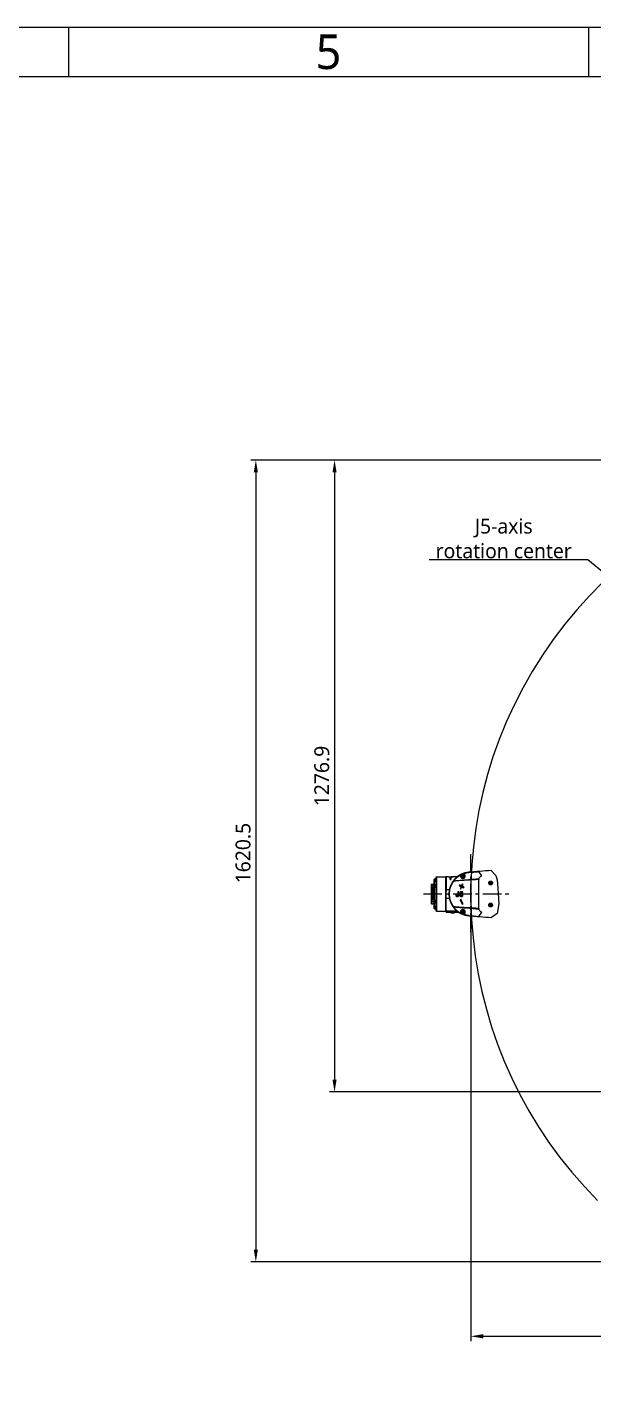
# Model space of a CAD drawing. Header units: millimetres. Extents: x 5828 to 6704, y 123 to 421.
# Drawn here: x 6489.5 to 6546.6, y 284.3 to 420.6 of the extents above; entities that cross this region are included whole.
import ezdxf
from ezdxf import colors
from ezdxf.entities.mleader import LeaderData, LeaderLine
from ezdxf.enums import TextEntityAlignment as Align
from ezdxf.math import Vec2, Vec3

# ---------------------------------------------------------------- set-up
doc = ezdxf.new("R2010")
doc.units = ezdxf.units.MM
doc.linetypes.add('CENTER', pattern=[0.6, 0.375, -0.075, 0.075, -0.075])
for name, color, linetype in [('中心线', 7, 'Continuous'), ('外形图', 7, 'Continuous'), ('多重引线', 7, 'Continuous'), ('尺寸标注', 7, 'Continuous'), ('模板', 7, 'Continuous'), ('运动范围', 7, 'Continuous')]:
    doc.layers.add(name, color=color, linetype=linetype)
doc.styles.add('微软雅黑', font='msyh.ttc', dxfattribs={"height": 1.5})
doc.dimstyles.new('尺寸标注_1_20比例', dxfattribs={"dimtxt": 1.5, "dimasz": 1.25, "dimexe": 0.5, "dimexo": 0.4, "dimgap": 0.5, "dimtad": 1, "dimdec": 1, "dimlfac": 20, "dimdsep": 46, "dimtxsty": '微软雅黑', "dimcen": 0.09, "dimadec": 0, "dimazin": 0, "dimtp": 0.01, "dimtm": 0.01, "dimtfac": 1, "dimtdec": 1, "dimtofl": 0, "dimtmove": 0, "dimatfit": 3, "dimfxl": 1, "dimtolj": 1, "dimarcsym": 0})

# ---------------------------------------------------------------- blocks, each defined once
blk = doc.blocks.new('图纸页')
at = {"layer": '模板', "color": 2}
for p, q in [((6493.66, 420.62), (6493.66, 415.62)), ((6546.16, 420.62), (6546.16, 415.62))]:
    blk.add_line(p, q, dxfattribs=at)
for points in [[(6283.66, 123.62), (6283.66, 420.62), (6703.66, 420.62), (6703.66, 123.62)], [(6308.66, 128.62), (6308.66, 415.62), (6698.66, 415.62), (6698.66, 128.62)]]:
    blk.add_lwpolyline(points, close=True, dxfattribs=at)
at = {"layer": '模板', "color": 2, "style": '微软雅黑'}
blk.add_text('5', height=3.5, dxfattribs=at).set_placement((6519.91, 418.12), align=Align.MIDDLE_CENTER)
for tag, height, p in [('编号', 4, (6669.32, 150.51)), ('当前页', 1.67, (6668.11, 141.19)), ('总页数', 1.67, (6673.32, 141.19)), ('比例', 1.67, (6628.66, 133.62))]:
    blk.add_attdef(tag, text='', height=height, dxfattribs=at).set_placement(p, align=Align.MIDDLE)
blk = doc.blocks.new('*D1121')
at = {"layer": 'Defpoints', "color": 0}
for p in [(6578.13, 376.86), (6520.52, 313.02), (6575.72, 313.02)]:
    blk.add_point(p, dxfattribs=at)
at = {"layer": '尺寸标注', "color": 0, "lineweight": -2}
for p, q in [((6577.73, 376.86), (6520.02, 376.86)), ((6520.52, 375.61), (6520.52, 314.27)), ((6575.32, 313.02), (6520.02, 313.02))]:
    blk.add_line(p, q, dxfattribs=at)
at = {"layer": '尺寸标注', "color": 0}
for points in [[(6520.73, 375.61), (6520.31, 375.61), (6520.52, 376.86)], [(6520.31, 314.27), (6520.73, 314.27), (6520.52, 313.02)]]:
    blk.add_solid(points, dxfattribs=at)
at = {"layer": '尺寸标注', "color": 0, "insert": (6519.24, 344.94), "char_height": 1.5, "attachment_point": 5, "rotation": 90, "style": '微软雅黑'}
blk.add_mtext('\\A1;1276.9', dxfattribs=at)
blk = doc.blocks.new('*D1122')
at = {"layer": 'Defpoints', "color": 0}
for p in [(6578.13, 376.86), (6512.57, 295.84), (6562.04, 295.84)]:
    blk.add_point(p, dxfattribs=at)
at = {"layer": '尺寸标注', "color": 0, "lineweight": -2}
for p, q in [((6577.73, 376.86), (6512.07, 376.86)), ((6512.57, 375.61), (6512.57, 297.09)), ((6561.64, 295.84), (6512.07, 295.84))]:
    blk.add_line(p, q, dxfattribs=at)
at = {"layer": '尺寸标注', "color": 0}
for points in [[(6512.78, 375.61), (6512.36, 375.61), (6512.57, 376.86)], [(6512.36, 297.09), (6512.78, 297.09), (6512.57, 295.84)]]:
    blk.add_solid(points, dxfattribs=at)
at = {"layer": '尺寸标注', "color": 0, "insert": (6511.29, 337.15), "char_height": 1.5, "attachment_point": 5, "rotation": 90, "style": '微软雅黑'}
blk.add_mtext('\\A1;1620.5', dxfattribs=at)
blk = doc.blocks.new('*D1125')
at = {"layer": 'Defpoints', "color": 0}
for p in [(6534.28, 333.02), (6579.38, 311.22), (6579.38, 288.33)]:
    blk.add_point(p, dxfattribs=at)
at = {"layer": '尺寸标注', "color": 0, "lineweight": -2}
for p, q in [((6534.28, 332.62), (6534.28, 287.83)), ((6579.38, 310.82), (6579.38, 287.83)), ((6535.53, 288.33), (6578.13, 288.33))]:
    blk.add_line(p, q, dxfattribs=at)
at = {"layer": '尺寸标注', "color": 0}
for points in [[(6535.53, 288.54), (6535.53, 288.12), (6534.28, 288.33)], [(6578.13, 288.12), (6578.13, 288.54), (6579.38, 288.33)]]:
    blk.add_solid(points, dxfattribs=at)
at = {"layer": '尺寸标注', "color": 0, "insert": (6556.83, 289.61), "char_height": 1.5, "attachment_point": 5, "style": '微软雅黑'}
blk.add_mtext('\\A1;901.9', dxfattribs=at)

msp = doc.modelspace()

# ---------------------------------------------------------------- hatches: boundary and pattern name
at = {"layer": '外形图'}
h = msp.add_hatch(dxfattribs=at)
h.set_pattern_fill('ANSI31', color=256, scale=0.05)
h.set_pattern_definition([(45, (6429.70972, 249.92214), (-0.1122532, 0.1122532), [])])
h.paths.add_polyline_path([(6530.3057, 332.0187), (6530.5557, 332.0187), (6530.5557, 334.0187), (6530.3057, 334.0187), (6530.3057, 333.5187), (6530.4307, 333.5187), (6530.4307, 333.0187), (6530.4307, 332.5187), (6530.3057, 332.5187)])
h.paths.add_polyline_path([(6530.2807, 333.5187), (6530.3057, 333.5187), (6530.3057, 334.0187), (6530.2807, 333.9937)])
h.paths.add_polyline_path([(6530.2807, 332.0437), (6530.3057, 332.0187), (6530.3057, 332.5187), (6530.2807, 332.5187)])

# ---------------------------------------------------------------- linework, layer by layer
at = {"layer": '中心线', "linetype": 'CENTER', "ltscale": 5}
for p, q in [((6534.2807, 329.1695), (6534.2807, 337.3853)), ((6529.4962, 333.0187), (6538.3174, 333.0187))]:
    msp.add_line(p, q, dxfattribs=at)
at = {"layer": '外形图', "color": 7, "linetype": 'Continuous'}
for p, q in [((6530.2807, 333.9937), (6530.3057, 334.0187)), ((6530.2807, 333.9937), (6530.2807, 332.0437)), ((6530.3057, 334.0187), (6530.3057, 332.0187)), ((6530.3057, 334.0187), (6530.5557, 334.0187)), ((6530.5557, 334.4437), (6530.5807, 334.4687)), ((6530.5557, 334.4437), (6530.5557, 331.5937)), ((6530.5807, 334.4687), (6530.5807, 331.5687)), ((6530.5807, 334.4687), (6530.6307, 334.4687)), ((6530.6307, 334.5169), (6530.6307, 334.2919)), ((6530.6557, 334.5419), (6530.6557, 334.2669)), ((6530.7807, 334.5419), (6530.6557, 334.5419)), ((6530.7807, 334.2669), (6530.6557, 334.2669)), ((6530.6557, 333.9562), (6530.6557, 333.6812)), ((6530.7807, 333.9562), (6530.6557, 333.9562)), ((6530.7807, 334.7427), (6530.7848, 334.7472)), ((6530.7807, 334.2798), (6530.7807, 334.7427)), ((6530.7807, 331.7606), (6530.7807, 334.2769)), ((6530.7919, 334.7548), (6530.7932, 334.7562)), ((6530.7932, 334.7562), (6530.8057, 334.7687)), ((6530.8057, 334.7687), (6530.8057, 331.2687)), ((6530.8057, 334.7687), (6531.7557, 334.7687)), ((6531.7557, 331.2687), (6531.7557, 334.7687)), ((6531.7807, 334.7437), (6531.7557, 334.7687)), ((6531.7807, 334.7687), (6531.7807, 333.2954)), ((6532.0312, 334.7687), (6531.7807, 334.7687)), ((6532.0312, 334.7645), (6532.0312, 334.7684)), ((6532.0312, 334.7684), (6532.2986, 334.7684)), ((6532.0312, 334.7645), (6532.3047, 334.7645)), ((6532.2057, 334.4793), (6532.2057, 334.683)), ((6532.2802, 334.683), (6532.2057, 334.683)), ((6532.2057, 334.4793), (6532.2802, 334.4793)), ((6532.2062, 334.6566), (6532.2798, 334.6566)), ((6532.2802, 334.683), (6532.2802, 334.4793)), ((6532.2986, 334.7645), (6532.2986, 334.7684)), ((6532.3047, 334.7684), (6532.2986, 334.7684)), ((6532.3663, 334.7424), (6532.3662, 334.7554)), ((6532.3797, 334.7681), (6532.3724, 334.7682)), ((6532.3797, 334.7636), (6532.3797, 334.7681)), ((6532.9359, 334.7687), (6532.3887, 334.7687)), ((6532.389, 334.7436), (6532.3887, 334.7602)), ((6533.2928, 334.7503), (6533.2372, 334.903)), ((6533.2854, 334.7476), (6533.2928, 334.7503)), ((6533.4246, 334.0249), (6533.3359, 333.843)), ((6533.4807, 334.9053), (6533.4057, 334.862)), ((6533.4057, 334.7754), (6533.4057, 334.862)), ((6533.4057, 334.7754), (6533.4807, 334.7321)), ((6533.4139, 333.805), (6533.5026, 333.9869)), ((6533.5026, 333.9869), (6533.4246, 334.0249)), ((6533.5557, 334.862), (6533.4807, 334.9053)), ((6533.4807, 334.7321), (6533.5557, 334.7754)), ((6533.5557, 334.862), (6533.5557, 334.7754)), ((6533.602, 335.0702), (6533.6687, 334.8871)), ((6533.6687, 334.8871), (6533.6777, 334.8904)), ((6534.0798, 335.2437), (6534.3328, 335.2437)), ((6534.314, 335.2423), (6534.0879, 335.2228)), ((6534.0879, 335.2228), (6534.0889, 335.2112)), ((6534.089, 335.2101), (6534.0895, 335.2047)), ((6534.2799, 335.2394), (6534.2799, 335.2437)), ((6534.2815, 335.2396), (6534.2815, 335.2437)), ((6535.0807, 331.5535), (6535.0807, 334.4843)), ((6535.3856, 334.8629), (6535.0862, 335.2777)), ((6535.1791, 335.149), (6535.0862, 335.2777)), ((6530.6307, 333.9312), (6530.6307, 333.7062)), ((6530.7807, 333.6812), (6530.6557, 333.6812)), ((6532.1007, 333.44), (6531.7807, 333.44)), ((6532.1007, 333.428), (6531.7807, 333.428)), ((6531.7807, 332.7421), (6531.7807, 333.2954)), ((6531.7807, 331.187), (6531.7807, 332.7421)), ((6531.7807, 332.6095), (6532.1007, 332.6095)), ((6531.7807, 332.5974), (6532.1007, 332.5974)), ((6532.1007, 333.428), (6532.1007, 333.44)), ((6532.1007, 332.5974), (6532.1007, 332.6095)), ((6532.8529, 332.9295), (6532.7593, 332.9187)), ((6532.975, 333.2584), (6532.975, 333.0187)), ((6532.975, 333.2584), (6533.0739, 333.2584)), ((6532.975, 333.0187), (6532.975, 332.9409)), ((6532.9754, 332.9409), (6532.975, 332.9409)), ((6533.0739, 333.0187), (6533.0739, 333.2584)), ((6533.0739, 332.9472), (6533.0739, 333.0187)), ((6533.154, 333.9317), (6533.1159, 333.8538)), ((6533.1159, 333.8538), (6533.2979, 333.765)), ((6533.3359, 333.843), (6533.154, 333.9317)), ((6533.254, 332.903), (6533.1601, 332.8932)), ((6533.1758, 333.0187), (6533.1715, 332.9959)), ((6533.1715, 332.9959), (6533.2479, 332.9848)), ((6533.2196, 333.2517), (6533.1758, 333.0187)), ((6533.2979, 333.765), (6533.2091, 333.5831)), ((6533.2091, 333.5831), (6533.2871, 333.5451)), ((6533.4689, 333.2517), (6533.2196, 333.2517)), ((6533.2764, 333.08), (6533.2912, 333.1635)), ((6533.2871, 333.5451), (6533.3759, 333.727)), ((6533.4689, 333.1635), (6533.2912, 333.1635)), ((6533.3759, 333.727), (6533.5578, 333.6383)), ((6533.5958, 333.7162), (6533.4139, 333.805)), ((6533.4689, 333.1635), (6533.4689, 333.2517)), ((6533.4877, 332.968), (6533.4699, 333.0187)), ((6533.5578, 333.6383), (6533.5958, 333.7162)), ((6530.2807, 332.0437), (6530.3057, 332.0187)), ((6530.3057, 332.0187), (6530.5557, 332.0187)), ((6530.5557, 331.5937), (6530.5807, 331.5687)), ((6530.5807, 331.5687), (6530.6307, 331.5687)), ((6530.6307, 332.3312), (6530.6307, 332.1062)), ((6530.6307, 331.7456), (6530.6307, 331.5206)), ((6530.6557, 332.3562), (6530.6557, 332.0812)), ((6530.7807, 332.3562), (6530.6557, 332.3562)), ((6530.7807, 332.0812), (6530.6557, 332.0812)), ((6530.6557, 331.7706), (6530.6557, 331.4956)), ((6530.7807, 331.7706), (6530.6557, 331.7706)), ((6530.7807, 331.4956), (6530.6557, 331.4956)), ((6530.7807, 331.2948), (6530.7807, 331.7577)), ((6530.7844, 331.2907), (6530.7807, 331.2947)), ((6530.7932, 331.2812), (6530.79, 331.2847)), ((6530.8057, 331.2687), (6530.7932, 331.2812)), ((6530.8057, 331.2687), (6531.7557, 331.2687)), ((6531.7807, 331.2937), (6531.7557, 331.2687)), ((6531.7807, 331.245), (6532.9628, 331.2486)), ((6533.004, 331.2147), (6531.7807, 331.2361)), ((6533.2871, 332.4802), (6533.2091, 332.4422)), ((6533.2091, 332.4422), (6533.4246, 332.0003)), ((6533.2372, 331.1345), (6533.2928, 331.2871)), ((6533.2928, 331.2871), (6533.2854, 331.2898)), ((6533.5026, 332.0383), (6533.2871, 332.4802)), ((6533.4807, 331.3053), (6533.4057, 331.262)), ((6533.4057, 331.1754), (6533.4057, 331.262)), ((6533.4246, 332.0003), (6533.5026, 332.0383)), ((6533.5557, 331.262), (6533.4807, 331.3053)), ((6533.5557, 331.262), (6533.5557, 331.1754)), ((6531.7807, 331.187), (6532.3779, 331.1765)), ((6532.2807, 331.1194), (6532.2807, 331.1782)), ((6532.2833, 331.1187), (6532.3121, 331.1187)), ((6532.3682, 331.1187), (6532.5432, 331.1187)), ((6532.4548, 331.1258), (6532.4557, 331.126)), ((6532.4548, 331.1259), (6532.4557, 331.126)), ((6532.4557, 331.1764), (6532.4557, 331.126)), ((6532.4557, 331.126), (6532.4567, 331.1259)), ((6532.4557, 331.126), (6532.4567, 331.1258)), ((6532.5262, 331.1739), (6533.0823, 331.1642)), ((6532.5993, 331.1187), (6532.6281, 331.1187)), ((6532.6307, 331.1194), (6532.6307, 331.1721)), ((6533.4057, 331.1754), (6533.4807, 331.1321)), ((6533.4807, 331.1321), (6533.5557, 331.1754)), ((6533.6687, 331.1503), (6533.602, 330.9673)), ((6533.6777, 331.147), (6533.6687, 331.1503)), ((6534.0879, 330.8146), (6534.0889, 330.8263)), ((6534.0879, 330.8147), (6534.314, 330.7951)), ((6534.089, 330.8273), (6534.0895, 330.8327)), ((6535.0862, 330.7598), (6535.3856, 331.1745))]:
    msp.add_line(p, q, dxfattribs=at)
at = {"layer": '外形图'}
for p, q in [((6530.4307, 333.5187), (6530.2807, 333.5187)), ((6530.4307, 333.0187), (6530.4307, 333.5187)), ((6530.4307, 333.0187), (6530.4307, 332.5187)), ((6530.4307, 332.5187), (6530.2807, 332.5187))]:
    msp.add_line(p, q, dxfattribs=at)
msp.add_lwpolyline([(6536.3387, 335.3842), (6536.8112, 334.8713), (6536.9334, 334.4586), (6536.9946, 333.6026), (6537.0338, 333.0537), (6537.107, 332.0285), (6536.9487, 331.0347), (6536.3561, 330.6521)], dxfattribs=at)
at = {"layer": '外形图', "color": 7, "linetype": 'Continuous'}
for centre, radius in [((6533.4807, 334.8187), 0.175), ((6533.4807, 334.8187), 0.15), ((6536.2806, 334.1443), 0.1436), ((6536.2807, 334.1437), 0.1426), ((6536.2807, 334.1437), 0.1176), ((6536.2807, 334.1437), 0.0625), ((6533.4807, 331.2187), 0.175), ((6533.4807, 331.2187), 0.15), ((6536.2806, 331.8932), 0.1436), ((6536.2807, 331.8937), 0.1426), ((6536.2807, 331.8937), 0.1176), ((6536.2807, 331.8937), 0.0625)]:
    msp.add_circle(centre, radius, dxfattribs=at)
for centre, radius, start, end in [((6543.6211, 225.9799), 109.6464, 93.808251, 94.987376), ((6530.6557, 334.5169), 0.025, 90, 180), ((6530.6557, 334.2919), 0.025, 180, 270), ((6530.6557, 333.9312), 0.025, 90, 180), ((6529.5218, 335.9227), 1.7254, 317.056004, 317.400807), ((6534.2807, 333.0187), 2.2125, 95, 265), ((6534.2807, 333.0187), 2.2008, 95, 265), ((6534.2807, 333.0187), 2.1998, 95, 265), ((6534.2807, 333.0194), 2.1945, 143.833337, 163.232421), ((6534.2885, 333.0134), 2.1973, 143.825156, 163.144171), ((6532.3129, 324.8444), 9.924, 89.656944, 90.047413), ((6532.3592, 332.2936), 2.4746, 89.153711, 89.525886), ((6534.2789, 333.0208), 2.1923, 116.970221, 143.835663), ((6534.2821, 333.0313), 2.1802, 117.167507, 119.755869), ((6533.2102, 334.9063), 0.0205, 65.535493, 119.76122), ((6533.5915, 335.1411), 0.4477, 209.019435, 209.260703), ((6544.8468, 338.4406), 12.1656, 196.810012, 197.646251), ((6544.9863, 338.4649), 12.2772, 196.865572, 197.361505), ((6547.2234, 339.164), 14.621, 197.360195, 197.581135), ((6534.278, 333.0225), 2.1903, 94.938773, 116.970437), ((6534.3137, 332.9683), 2.2507, 109.451509, 117.152112), ((6533.4807, 334.8187), 0.2, 200, 20), ((6533.4807, 334.8187), 0.075, 120, 160.002373), ((6533.4807, 334.8187), 0.075, 199.997627, 280.002373), ((6533.4807, 334.8187), 0.075, 19.997627, 100.002373), ((6533.4807, 334.8187), 0.075, 300, 340.002373), ((6534.3134, 332.9706), 2.2485, 108.08047, 109.463562), ((6522.589, 330.325), 11.9919, 22.37792, 23.309908), ((6533.7563, 335.1468), 0.1464, 195.446618, 196.007201), ((6533.9004, 335.1882), 0.2963, 196.009981, 196.522005), ((6534.0798, 335.1937), 0.05, 89.999411, 156.714359), ((6543.2312, 229.5392), 106.0603, 94.404589, 94.944699), ((6543.4422, 335.0441), 8.3802, 183.523148, 183.832644), ((6545.8433, 335.348), 10.7881, 184.35019, 184.590503), ((6530.6557, 333.7062), 0.025, 180, 270), ((6534.2829, 333.0188), 2.1969, 163.231658, 196.768446), ((6534.2711, 333.0186), 2.1791, 163.142283, 179.996616), ((6534.2734, 333.0192), 2.1814, 180.011829, 196.556413), ((6534.0702, 333.0144), 2.015, 161.48501, 167.805405), ((6534.0667, 333.0221), 2.0112, 192.189278, 198.266159), ((6534.077, 333.0123), 2.022, 161.338562, 161.487324), ((6530.6557, 332.3312), 0.025, 90, 180), ((6530.6557, 332.1062), 0.025, 180, 270), ((6530.6557, 331.7456), 0.025, 90, 180), ((6530.6557, 331.5206), 0.025, 180, 270), ((6529.6632, 330.2458), 1.5326, 42.655035, 42.980744), ((6534.0771, 333.0252), 2.0222, 198.258026, 198.659512), ((6534.2806, 333.018), 2.1944, 196.767053, 216.16701), ((6534.2765, 333.02), 2.1846, 196.552466, 196.832841), ((6534.2901, 333.0249), 2.1991, 196.853152, 216.167483), ((6534.2789, 333.0166), 2.1922, 216.164035, 243.028211), ((6534.2788, 333.0144), 2.1838, 216.12084, 240.425191), ((6545.0318, 327.5394), 12.3594, 162.359869, 163.183009), ((6544.5513, 327.7062), 11.822, 162.627826, 163.14296), ((6546.8625, 326.9863), 14.2428, 162.412901, 162.639819), ((6533.4807, 331.2187), 0.2, 340, 160), ((6533.4807, 331.2187), 0.075, 120, 160.002373), ((6533.4807, 331.2187), 0.075, 19.997627, 100.002373), ((6543.4432, 330.9932), 8.3813, 176.167167, 176.476615), ((6544.1647, 330.9469), 9.0951, 176.180063, 176.465404), ((6532.3915, 331.8407), 0.7233, 261.188481, 262.064175), ((6532.3922, 331.849), 0.7316, 262.097335, 262.528298), ((6532.3809, 331.7601), 0.642, 262.497582, 263.879128), ((6532.5304, 331.7608), 0.6426, 276.122471, 277.502574), ((6532.5222, 331.8255), 0.7078, 277.478196, 278.523297), ((6532.5086, 331.915), 0.7984, 278.533742, 278.795388), ((6533.2102, 331.1312), 0.0205, 240.239017, 294.473837), ((6534.2879, 333.0162), 2.1918, 240.242093, 242.814852), ((6533.5196, 330.9364), 0.3653, 150.713892, 151.009709), ((6534.278, 333.015), 2.1904, 243.027842, 265.061056), ((6534.309, 333.0587), 2.2393, 242.832571, 250.644854), ((6533.4807, 331.2187), 0.075, 199.997627, 280.002373), ((6533.4807, 331.2187), 0.075, 300, 340.002373), ((6534.3188, 333.0854), 2.2676, 250.633723, 251.92003), ((6522.1316, 335.9052), 12.4881, 336.70861, 337.603562), ((6533.7595, 330.8897), 0.1497, 163.968655, 164.551612), ((6533.9039, 330.8483), 0.3, 163.480364, 163.971768), ((6543.6255, 440.1118), 109.7008, 265.01282, 266.200457), ((6544.8797, 460.9953), 130.6032, 265.260905, 265.699541), ((6543.2682, 436.9499), 106.5134, 265.05645, 265.594262)]:
    msp.add_arc(centre, radius, start, end, dxfattribs=at)
for points, knots in [([(6530.7932, 334.2473), (6530.7932, 334.2539), (6530.7918, 334.266), (6530.7848, 334.2764), (6530.7807, 334.2798)], [0, 0, 0, 0, 0.55262931, 1, 1, 1, 1]), ([(6530.7807, 334.1958), (6530.7844, 334.2046), (6530.7904, 334.2213), (6530.7932, 334.2391), (6530.7932, 334.2473)], [0, 0, 0, 0, 0.53693211, 1, 1, 1, 1]), ([(6532.3047, 334.7645), (6532.3163, 334.7645), (6532.3388, 334.7644), (6532.3613, 334.7643), (6532.3722, 334.7637)], [0, 0, 0, 0, 0.51311051, 1, 1, 1, 1]), ([(6532.3662, 334.7554), (6532.3579, 334.7548), (6532.3407, 334.7543), (6532.3235, 334.7541), (6532.3147, 334.7541)], [0, 0, 0, 0, 0.48776277, 1, 1, 1, 1]), ([(6532.3147, 334.7541), (6532.3155, 334.7532), (6532.3187, 334.7492), (6532.3216, 334.745), (6532.3237, 334.7417)], [0, 0, 0, 0, 0.23168954, 1, 1, 1, 1]), ([(6532.3237, 334.7417), (6532.329, 334.7417), (6532.3497, 334.7418), (6532.3703, 334.7424), (6532.3857, 334.7433)], [0, 0, 0, 0, 0.25392374, 1, 1, 1, 1]), ([(6532.3887, 334.7602), (6532.3887, 334.7596), (6532.3866, 334.7582), (6532.3825, 334.7574), (6532.3752, 334.7561), (6532.3695, 334.7557), (6532.3662, 334.7554)], [0, 0, 0, 0, 0.07505038, 0.2615813, 0.57828123, 1, 1, 1, 1]), ([(6532.3722, 334.7637), (6532.3766, 334.7634), (6532.382, 334.7629), (6532.3877, 334.7618), (6532.3887, 334.7606), (6532.3887, 334.7602)], [0, 0, 0, 0, 0.76361907, 0.92634354, 1, 1, 1, 1]), ([(6532.3857, 334.7433), (6532.397, 334.744), (6532.4129, 334.7453), (6532.4325, 334.7482), (6532.4435, 334.7504), (6532.4519, 334.7528), (6532.4578, 334.7552), (6532.4617, 334.758), (6532.4617, 334.7599)], [0, 0, 0, 0, 0.42703757, 0.60390799, 0.74701438, 0.85439454, 0.92811774, 1, 1, 1, 1]), ([(6532.4617, 334.7599), (6532.4617, 334.7605), (6532.461, 334.7621), (6532.458, 334.7636), (6532.4534, 334.7648), (6532.4463, 334.7658), (6532.4369, 334.7666), (6532.4198, 334.7675), (6532.4058, 334.7678), (6532.3958, 334.768)], [0, 0, 0, 0, 0.02802352, 0.07025501, 0.13971672, 0.24287706, 0.38267435, 0.55829807, 1, 1, 1, 1]), ([(6532.5148, 334.3104), (6532.514, 334.3109), (6532.5121, 334.3123), (6532.5102, 334.3138), (6532.509, 334.3145)], [0, 0, 0, 0, 0.40473968, 1, 1, 1, 1]), ([(6532.5148, 334.3104), (6532.6055, 334.4349), (6532.8145, 334.665), (6533.0669, 334.8464), (6533.201, 334.9223)], [0, 0, 0, 0, 0.49997593, 1, 1, 1, 1]), ([(6532.7773, 334.3323), (6532.7546, 334.3304), (6532.6671, 334.3232), (6532.5796, 334.3158), (6532.5148, 334.3104)], [0, 0, 0, 0, 0.25916855, 1, 1, 1, 1]), ([(6535.0807, 334.484), (6534.9823, 334.4775), (6534.7855, 334.4643), (6534.4903, 334.4459), (6534.1956, 334.4282), (6533.6244, 334.3925), (6533.1516, 334.3618), (6532.7772, 334.3323)], [0, 0, 0, 0, 0.12819269, 0.25634453, 0.38432757, 0.51185444, 1, 1, 1, 1]), ([(6535.0778, 334.5291), (6534.8812, 334.5154), (6534.4887, 334.4844), (6533.9039, 334.4338), (6533.3336, 334.3826), (6532.9592, 334.3478), (6532.7773, 334.3323)], [0, 0, 0, 0, 0.2560817, 0.51145943, 0.76272594, 1, 1, 1, 1]), ([(6533.2536, 334.7527), (6533.2574, 334.7393), (6533.2687, 334.7132), (6533.3003, 334.6648), (6533.3587, 334.6134), (6533.4523, 334.5821), (6533.5567, 334.5927), (6533.6475, 334.6488), (6533.7193, 334.757), (6533.719, 334.8603), (6533.6961, 334.9138)], [0, 0, 0, 0, 0.05552721, 0.11218636, 0.23004014, 0.35754463, 0.49472939, 0.63484137, 0.76811148, 1, 1, 1, 1]), ([(6533.2536, 334.7527), (6533.2596, 334.7553), (6533.2711, 334.7579), (6533.2835, 334.7521), (6533.2854, 334.7476)], [0, 0, 0, 0, 0.57515496, 1, 1, 1, 1]), ([(6533.6777, 334.8904), (6533.6874, 334.8674), (6533.6988, 334.815), (6533.6848, 334.7321), (6533.635, 334.6557), (6533.5538, 334.6059), (6533.4606, 334.5965), (6533.3775, 334.6247), (6533.3167, 334.6781), (6533.2927, 334.7242), (6533.2854, 334.7476)], [0, 0, 0, 0, 0.11206311, 0.23376257, 0.36716783, 0.50811653, 0.64583543, 0.7730118, 0.88982005, 1, 1, 1, 1]), ([(6533.5997, 335.0891), (6533.6003, 335.0906), (6533.6041, 335.0971), (6533.6108, 335.1018), (6533.6163, 335.1039)], [0, 0, 0, 0, 0.21322501, 1, 1, 1, 1]), ([(6533.6163, 335.1039), (6533.6932, 335.128), (6533.8493, 335.1694), (6534.0093, 335.1912), (6534.0895, 335.1989)], [0, 0, 0, 0, 0.50001912, 1, 1, 1, 1]), ([(6533.6961, 334.9138), (6533.6817, 334.9465), (6533.657, 335.0107), (6533.629, 335.0734), (6533.6163, 335.1039)], [0, 0, 0, 0, 0.51982576, 1, 1, 1, 1]), ([(6533.6961, 334.9138), (6533.6905, 334.9116), (6533.6812, 334.9061), (6533.6765, 334.8947), (6533.6777, 334.8904)], [0, 0, 0, 0, 0.57400699, 1, 1, 1, 1]), ([(6534.0895, 335.1989), (6534.0894, 335.2003), (6534.0896, 335.2021), (6534.0892, 335.2043), (6534.0895, 335.2047)], [0, 0, 0, 0, 0.70963184, 1, 1, 1, 1]), ([(6534.0895, 335.1989), (6534.1724, 335.2066), (6534.3386, 335.2189), (6534.5878, 335.2392), (6534.837, 335.2585), (6535.0032, 335.2713), (6535.0862, 335.2777)], [0, 0, 0, 0, 0.24998985, 0.49998398, 0.74999003, 1, 1, 1, 1]), ([(6535.0778, 334.5291), (6535.0792, 334.5293), (6535.082, 334.5296), (6535.0849, 334.5294), (6535.0863, 334.5297)], [0, 0, 0, 0, 0.49982551, 1, 1, 1, 1]), ([(6535.0898, 334.4846), (6535.0884, 334.4842), (6535.0852, 334.4845), (6535.0822, 334.4841), (6535.0807, 334.484)], [0, 0, 0, 0, 0.50024021, 1, 1, 1, 1]), ([(6535.0862, 335.2777), (6535.0861, 335.2797), (6535.0862, 335.2825), (6535.0856, 335.2855), (6535.0859, 335.2862)], [0, 0, 0, 0, 0.71210668, 1, 1, 1, 1]), ([(6535.0866, 334.5298), (6535.0979, 334.5651), (6535.1252, 334.6355), (6535.191, 334.7298), (6535.2784, 334.8085), (6535.3476, 334.8495), (6535.3856, 334.8629)], [0, 0, 0, 0, 0.24095154, 0.48613649, 0.73859988, 1, 1, 1, 1]), ([(6536.0881, 334.1366), (6536.088, 334.1616), (6536.0979, 334.2123), (6536.141, 334.2765), (6536.2056, 334.3195), (6536.2818, 334.3345), (6536.358, 334.3193), (6536.4223, 334.2763), (6536.4653, 334.2122), (6536.4751, 334.1616), (6536.4751, 334.1366)], [0, 0, 0, 0, 0.12450008, 0.24929014, 0.37468612, 0.50042138, 0.62602034, 0.75107902, 0.875602, 1, 1, 1, 1]), ([(6536.137, 334.1437), (6536.1369, 334.1422), (6536.1304, 334.1402), (6536.1213, 334.1384), (6536.1056, 334.137), (6536.0943, 334.1366), (6536.0881, 334.1366)], [0, 0, 0, 0, 0.09517446, 0.31202831, 0.62822202, 1, 1, 1, 1]), ([(6536.4751, 334.1366), (6536.4751, 334.1116), (6536.4649, 334.0611), (6536.4218, 333.9973), (6536.3574, 333.9546), (6536.2814, 333.9397), (6536.2056, 333.9547), (6536.1413, 333.9975), (6536.0983, 334.0612), (6536.0881, 334.1116), (6536.0881, 334.1366)], [0, 0, 0, 0, 0.12447008, 0.24936817, 0.37475625, 0.50032631, 0.62580474, 0.75094744, 0.87562903, 1, 1, 1, 1]), ([(6536.4243, 334.1437), (6536.4243, 334.1431), (6536.4258, 334.1419), (6536.4308, 334.1401), (6536.4412, 334.1382), (6536.4568, 334.1369), (6536.4687, 334.1366), (6536.4751, 334.1366)], [0, 0, 0, 0, 0.0344172, 0.09754273, 0.31531035, 0.63148593, 1, 1, 1, 1]), ([(6530.7932, 333.0187), (6530.7932, 333.024), (6530.7922, 333.0443), (6530.7868, 333.0644), (6530.7807, 333.0782)], [0, 0, 0, 0, 0.25799074, 1, 1, 1, 1]), ([(6530.7807, 332.9593), (6530.7827, 332.9638), (6530.79, 332.9828), (6530.7932, 333.0033), (6530.7932, 333.0187)], [0, 0, 0, 0, 0.24108771, 1, 1, 1, 1]), ([(6532.7593, 332.9187), (6532.7593, 332.8958), (6532.7636, 332.8611), (6532.7818, 332.8189), (6532.8104, 332.7838), (6532.8522, 332.7637), (6532.8957, 332.7582), (6532.9395, 332.7581), (6532.9837, 332.7669), (6533.0216, 332.7906), (6533.0522, 332.8239), (6533.0743, 332.8784), (6533.0739, 332.9243), (6533.0739, 332.9472)], [0, 0, 0, 0, 0.12793691, 0.19172887, 0.25470708, 0.37715404, 0.43824994, 0.49936672, 0.6214693, 0.68328987, 0.74577455, 0.87190798, 1, 1, 1, 1]), ([(6532.975, 332.9409), (6532.975, 332.9301), (6532.9758, 332.9089), (6532.9732, 332.8817), (6532.9628, 332.8628), (6532.9509, 332.8524), (6532.9367, 332.8458), (6532.9165, 332.8416), (6532.8903, 332.8469), (6532.8686, 332.8629), (6532.858, 332.8815), (6532.8533, 332.9026), (6532.8533, 332.9187), (6532.8529, 332.9295)], [0, 0, 0, 0, 0.12763821, 0.25436846, 0.31704757, 0.37876555, 0.43994456, 0.50080322, 0.62201049, 0.74543213, 0.80862742, 0.87237678, 1, 1, 1, 1]), ([(6533.1601, 332.8932), (6533.163, 332.8709), (6533.1743, 332.8378), (6533.2017, 332.8018), (6533.2371, 332.7738), (6533.2917, 332.7566), (6533.348, 332.7579), (6533.3911, 332.7701), (6533.4303, 332.792), (6533.4685, 332.8353), (6533.4915, 332.8998), (6533.4918, 332.9458), (6533.4877, 332.968)], [0, 0, 0, 0, 0.12576747, 0.18869327, 0.25135647, 0.37538423, 0.49934433, 0.5616049, 0.62386207, 0.74854188, 0.87406712, 1, 1, 1, 1]), ([(6533.2479, 332.9848), (6533.2552, 332.9929), (6533.2715, 333.0076), (6533.2919, 333.0165), (6533.3024, 333.0187)], [0, 0, 0, 0, 0.50143209, 1, 1, 1, 1]), ([(6533.3011, 332.8378), (6533.2881, 332.8425), (6533.2645, 332.8613), (6533.2557, 332.889), (6533.254, 332.903)], [0, 0, 0, 0, 0.49700982, 1, 1, 1, 1]), ([(6533.447, 333.0499), (6533.426, 333.072), (6533.3821, 333.0955), (6533.32, 333.0969), (6533.2902, 333.0869), (6533.2764, 333.08)], [0, 0, 0, 0, 0.4981373, 0.74898252, 1, 1, 1, 1]), ([(6533.3381, 333.0187), (6533.349, 333.0163), (6533.3698, 333.0055), (6533.3887, 332.9761), (6533.3947, 332.9424), (6533.3939, 332.9085), (6533.3861, 332.8753), (6533.3665, 332.8465), (6533.3347, 332.832), (6533.3115, 332.8341), (6533.3011, 332.8378)], [0, 0, 0, 0, 0.12435366, 0.24926674, 0.37567793, 0.50164357, 0.62773156, 0.75242065, 0.87619846, 1, 1, 1, 1]), ([(6530.7932, 331.7901), (6530.7932, 331.7984), (6530.7904, 331.8161), (6530.7844, 331.8329), (6530.7807, 331.8417)], [0, 0, 0, 0, 0.4630779, 1, 1, 1, 1]), ([(6530.7807, 331.7577), (6530.7848, 331.7611), (6530.7918, 331.7714), (6530.7932, 331.7836), (6530.7932, 331.7901)], [0, 0, 0, 0, 0.44738453, 1, 1, 1, 1]), ([(6532.5148, 331.7271), (6532.514, 331.7265), (6532.5121, 331.7252), (6532.5102, 331.7237), (6532.509, 331.723)], [0, 0, 0, 0, 0.40473969, 1, 1, 1, 1]), ([(6532.7773, 331.7051), (6532.7546, 331.707), (6532.6671, 331.7143), (6532.5796, 331.7216), (6532.5148, 331.7271)], [0, 0, 0, 0, 0.2591613, 1, 1, 1, 1]), ([(6532.7773, 331.7051), (6532.9593, 331.6894), (6533.3337, 331.655), (6534.1003, 331.5859), (6534.6852, 331.5363), (6535.0778, 331.5083)], [0, 0, 0, 0, 0.2373372, 0.48858715, 1, 1, 1, 1]), ([(6535.0807, 331.5535), (6534.884, 331.5673), (6534.4909, 331.5913), (6533.7228, 331.6384), (6533.1518, 331.676), (6532.7773, 331.7051)], [0, 0, 0, 0, 0.25631833, 0.51180916, 1, 1, 1, 1]), ([(6533.6961, 331.1237), (6533.702, 331.1364), (6533.7103, 331.1642), (6533.7149, 331.2078), (6533.7122, 331.2535), (6533.6952, 331.3159), (6533.6476, 331.389), (6533.5567, 331.4447), (6533.4523, 331.4554), (6533.3586, 331.424), (6533.2898, 331.3636), (6533.2617, 331.3116), (6533.2536, 331.2848)], [0, 0, 0, 0, 0.05573294, 0.11355666, 0.17343276, 0.23601201, 0.36866475, 0.50809399, 0.64462391, 0.77152478, 0.88881197, 1, 1, 1, 1]), ([(6533.2536, 331.2848), (6533.2596, 331.2822), (6533.2711, 331.2796), (6533.2835, 331.2854), (6533.2854, 331.2898)], [0, 0, 0, 0, 0.57534425, 1, 1, 1, 1]), ([(6533.2854, 331.2898), (6533.2927, 331.3133), (6533.3167, 331.3594), (6533.3775, 331.4128), (6533.4606, 331.441), (6533.5537, 331.4316), (6533.635, 331.3818), (6533.6848, 331.3054), (6533.6988, 331.2225), (6533.6874, 331.1701), (6533.6777, 331.147)], [0, 0, 0, 0, 0.11017926, 0.22696667, 0.35412383, 0.4918678, 0.63278304, 0.76619247, 0.88792379, 1, 1, 1, 1]), ([(6535.0869, 331.5077), (6535.0855, 331.5081), (6535.0823, 331.5078), (6535.0793, 331.5082), (6535.0778, 331.5083)], [0, 0, 0, 0, 0.50042039, 1, 1, 1, 1]), ([(6535.0807, 331.5535), (6535.0822, 331.5534), (6535.0852, 331.553), (6535.0883, 331.5532), (6535.0898, 331.5529)], [0, 0, 0, 0, 0.49976133, 1, 1, 1, 1]), ([(6535.0866, 331.5077), (6535.0968, 331.472), (6535.1253, 331.402), (6535.1912, 331.308), (6535.2779, 331.228), (6535.3482, 331.1896), (6535.3856, 331.1745)], [0, 0, 0, 0, 0.24080433, 0.48604462, 0.73853813, 1, 1, 1, 1]), ([(6536.0881, 331.9009), (6536.0881, 331.9258), (6536.0983, 331.9762), (6536.1412, 332.04), (6536.2055, 332.0827), (6536.2813, 332.0978), (6536.3573, 332.0829), (6536.4218, 332.0402), (6536.4649, 331.9764), (6536.4751, 331.9258), (6536.4751, 331.9009)], [0, 0, 0, 0, 0.12434578, 0.24896235, 0.37408054, 0.49954245, 0.62513164, 0.75054488, 0.87550621, 1, 1, 1, 1]), ([(6536.137, 331.8937), (6536.1369, 331.8953), (6536.1304, 331.8973), (6536.1213, 331.8991), (6536.1056, 331.9005), (6536.0943, 331.9009), (6536.0881, 331.9009)], [0, 0, 0, 0, 0.09517132, 0.31202318, 0.62821734, 1, 1, 1, 1]), ([(6536.4751, 331.9009), (6536.4752, 331.8759), (6536.4653, 331.8253), (6536.4224, 331.7612), (6536.358, 331.7182), (6536.2819, 331.7029), (6536.2056, 331.718), (6536.141, 331.761), (6536.098, 331.8251), (6536.0881, 331.8758), (6536.0881, 331.9009)], [0, 0, 0, 0, 0.12437057, 0.24882661, 0.37386622, 0.4994498, 0.62520254, 0.7506167, 0.87547375, 1, 1, 1, 1]), ([(6536.4243, 331.8937), (6536.4243, 331.8943), (6536.4258, 331.8956), (6536.4308, 331.8974), (6536.4412, 331.8992), (6536.4568, 331.9006), (6536.4687, 331.9009), (6536.4751, 331.9009)], [0, 0, 0, 0, 0.03441863, 0.09754587, 0.31531574, 0.63149095, 1, 1, 1, 1]), ([(6532.2807, 331.1194), (6532.281, 331.1193), (6532.2815, 331.1189), (6532.2821, 331.1191), (6532.2824, 331.1191)], [0, 0, 0, 0, 0.50069905, 1, 1, 1, 1]), ([(6532.2833, 331.1187), (6532.283, 331.1188), (6532.2825, 331.1192), (6532.2819, 331.119), (6532.2816, 331.1191)], [0, 0, 0, 0, 0.50069686, 1, 1, 1, 1]), ([(6532.5262, 331.1739), (6532.514, 331.1742), (6532.4892, 331.1756), (6532.4519, 331.1771), (6532.4147, 331.1769), (6532.39, 331.1763), (6532.3779, 331.1765)], [0, 0, 0, 0, 0.24746543, 0.50145126, 0.75470712, 1, 1, 1, 1]), ([(6532.629, 331.1191), (6532.6293, 331.1191), (6532.6299, 331.1189), (6532.6304, 331.1193), (6532.6307, 331.1194)], [0, 0, 0, 0, 0.49930095, 1, 1, 1, 1]), ([(6533.6163, 330.9335), (6533.6142, 330.9343), (6533.6075, 330.9377), (6533.6018, 330.9435), (6533.5997, 330.9483)], [0, 0, 0, 0, 0.29494353, 1, 1, 1, 1]), ([(6533.6163, 330.9335), (6533.6229, 330.9483), (6533.6356, 330.9788), (6533.6556, 331.0252), (6533.6753, 331.0739), (6533.6886, 331.1071), (6533.6961, 331.1237)], [0, 0, 0, 0, 0.23523322, 0.48015445, 0.73508652, 1, 1, 1, 1]), ([(6534.0895, 330.8386), (6534.0093, 330.8463), (6533.8493, 330.868), (6533.6932, 330.9094), (6533.6163, 330.9335)], [0, 0, 0, 0, 0.49997678, 1, 1, 1, 1]), ([(6533.6961, 331.1237), (6533.6906, 331.1258), (6533.6813, 331.1313), (6533.6765, 331.1427), (6533.6777, 331.147)], [0, 0, 0, 0, 0.56669877, 1, 1, 1, 1]), ([(6534.0895, 330.8386), (6534.0894, 330.8372), (6534.0896, 330.8354), (6534.0892, 330.8332), (6534.0895, 330.8327)], [0, 0, 0, 0, 0.70963247, 1, 1, 1, 1]), ([(6535.0862, 330.7598), (6535.0861, 330.7578), (6535.0862, 330.755), (6535.0856, 330.752), (6535.0859, 330.7512)], [0, 0, 0, 0, 0.71209253, 1, 1, 1, 1])]:
    msp.add_open_spline(points, degree=3, knots=knots, dxfattribs=at)
for points in [[(6533.2186, 334.9249), (6533.2128, 334.9257), (6533.2064, 334.9247), (6533.201, 334.9223)], [(6533.2372, 334.903), (6533.2339, 334.912), (6533.2274, 334.9209), (6533.2186, 334.9249)], [(6533.5997, 335.0891), (6533.5989, 335.0828), (6533.5999, 335.0762), (6533.602, 335.0702)], [(6533.6079, 335.1039), (6533.6035, 335.1003), (6533.6004, 335.0947), (6533.5997, 335.0891)], [(6533.6156, 335.108), (6533.6128, 335.1071), (6533.6102, 335.1057), (6533.6079, 335.1039)], [(6533.3024, 333.0187), (6533.3141, 333.0212), (6533.3265, 333.0214), (6533.3381, 333.0187)], [(6533.4699, 333.0187), (6533.4636, 333.03), (6533.4559, 333.0406), (6533.447, 333.0499)], [(6532.9042, 331.2967), (6532.5297, 331.2956), (6532.1552, 331.2944), (6531.7807, 331.2934)], [(6532.2816, 331.1191), (6532.2813, 331.1191), (6532.281, 331.1193), (6532.2807, 331.1194)], [(6532.3125, 331.1218), (6532.331, 331.1198), (6532.3496, 331.1187), (6532.3682, 331.1187)], [(6532.3682, 331.1187), (6532.3972, 331.1187), (6532.4262, 331.1215), (6532.4548, 331.1258)], [(6532.4567, 331.1258), (6532.4853, 331.1215), (6532.5143, 331.1187), (6532.5432, 331.1187)], [(6532.5432, 331.1187), (6532.5618, 331.1187), (6532.5805, 331.1198), (6532.599, 331.1218)], [(6532.629, 331.1191), (6532.6287, 331.119), (6532.6284, 331.1188), (6532.6281, 331.1187)], [(6532.6299, 331.1191), (6532.6296, 331.119), (6532.6293, 331.1191), (6532.629, 331.1191)], [(6532.6307, 331.1194), (6532.6304, 331.1193), (6532.6302, 331.1191), (6532.6299, 331.1191)], [(6533.201, 331.1152), (6533.2064, 331.1127), (6533.2128, 331.1117), (6533.2186, 331.1126)], [(6533.2186, 331.1126), (6533.2274, 331.1165), (6533.2339, 331.1255), (6533.2372, 331.1345)], [(6533.602, 330.9673), (6533.5999, 330.9614), (6533.5989, 330.9548), (6533.5997, 330.9486)], [(6533.5997, 330.9486), (6533.6004, 330.9429), (6533.6035, 330.9372), (6533.6079, 330.9336)], [(6533.6079, 330.9336), (6533.61, 330.9319), (6533.6125, 330.9305), (6533.615, 330.9297)]]:
    msp.add_open_spline(points, degree=3, dxfattribs=at)
at = {"layer": '运动范围', "color": 7, "linetype": 'Continuous'}
msp.add_arc((6578.1257, 333.0187), 43.845, 350, 224.943353, dxfattribs=at)

# ---------------------------------------------------------------- block references
at = {"layer": '多重引线'}
msp.add_blockref('图纸页', (0, 0), dxfattribs=at)

# ---------------------------------------------------------------- dimensions: what is measured, and where the dimension line sits
at = {"layer": '尺寸标注'}
dim = msp.add_linear_dim(base=(6512.573, 295.837), p1=(6578.1257, 376.8637), p2=(6562.039, 295.837), angle=90, dimstyle='尺寸标注_1_20比例', dxfattribs=at)
dim.commit()
dim.dimension.update_dxf_attribs({"geometry": '*D1122', "text_midpoint": (6512.573, 337.1476), "dimtype": 160})
dim = msp.add_linear_dim(base=(6520.5215, 313.0187), p1=(6578.1257, 376.8637), p2=(6575.7198, 313.0187), angle=90, dimstyle='尺寸标注_1_20比例', dxfattribs=at)
dim.commit()
dim.dimension.update_dxf_attribs({"geometry": '*D1121', "text_midpoint": (6519.2425, 344.9412)})
dim = msp.add_linear_dim(base=(6579.3757, 288.3275), p1=(6534.2807, 333.0187), p2=(6579.3757, 311.2232), dimstyle='尺寸标注_1_20比例', dxfattribs=at)
dim.commit()
dim.dimension.update_dxf_attribs({"geometry": '*D1125', "text_midpoint": (6556.8282, 289.6065)})

# ---------------------------------------------------------------- leaders
at = {"layer": '多重引线'}
ml = msp.add_multileader_mtext('Standard', dxfattribs=at)
ml.set_content('{\\C256;J5-axis \\P\\pxqc;rotation center}', style='微软雅黑')
ml.set_leader_properties()
ml.build(insert=Vec2(0, 0))
ml.multileader.update_dxf_attribs({"text_left_attachment_type": 5, "text_right_attachment_type": 5, "dogleg_length": 1, "arrow_head_size": 1.25})
ctx = ml.context
ctx.base_point, ctx.char_height, ctx.arrow_head_size, ctx.landing_gap_size, ctx.plane_origin = Vec3(6530.1205, 366.7772), 1.5, 1.25, 0.5, Vec3(6557.1257, 357.7687)
ctx.left_attachment, ctx.right_attachment, ctx.text_align_type = 5, 5, 2
notes = []
notes.append((ctx, [(0, (1, 1, 0), (6546.0902, 366.7772), (-1, 0), 1, [(0, [(6557.1257, 357.7687)], 0, [])])]))
ctx.mtext.insert, ctx.mtext.alignment, ctx.mtext.flow_direction = Vec3(6537.6054, 370.938), 2, 5
for ctx, leaders in notes:
    for number, flags, end, landing, length, lines in leaders:
        leader = LeaderData()
        leader.index, (leader.has_last_leader_line, leader.has_dogleg_vector, leader.attachment_direction) = number, flags
        leader.last_leader_point, leader.dogleg_vector, leader.dogleg_length = Vec3(end), Vec3(landing), length
        for number, points, colour, breaks in lines:
            line = LeaderLine()
            line.index, line.vertices, line.color, line.breaks = number, Vec3.list(points), colors.encode_raw_color(colour), breaks
            leader.lines.append(line)
        ctx.leaders.append(leader)

doc.saveas('drawing.dxf')
